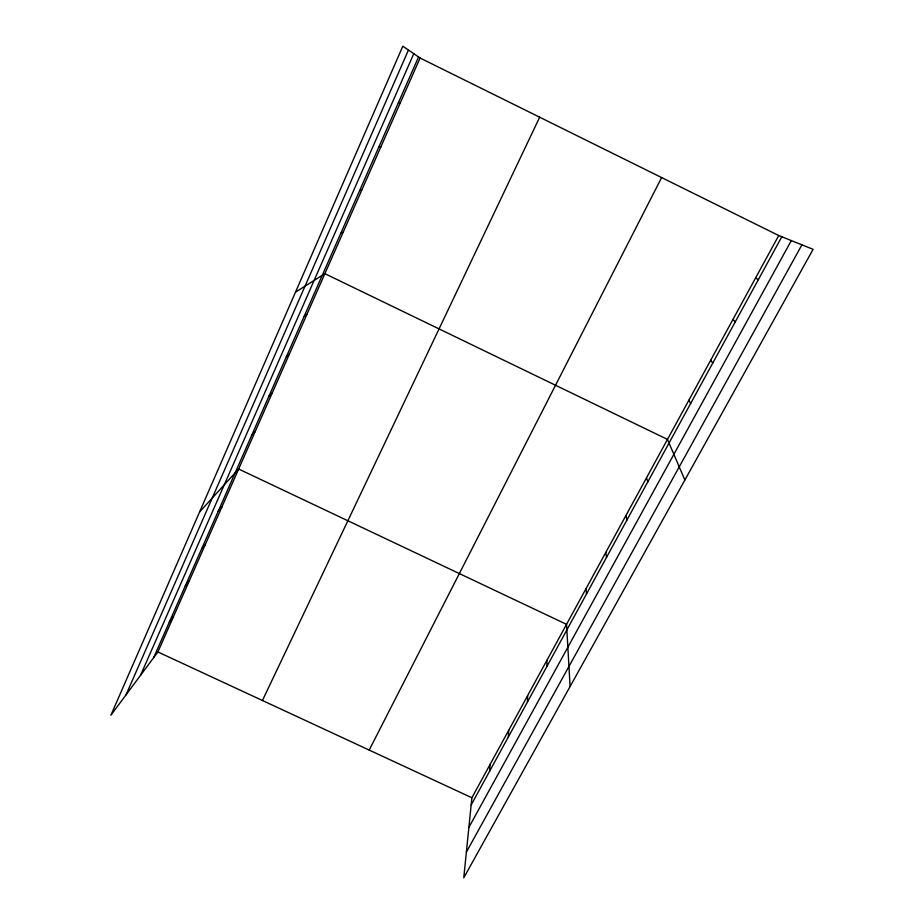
<?xml version="1.0" encoding="UTF-8"?>
<svg xmlns="http://www.w3.org/2000/svg" width="924" height="924" viewBox="0 0 924 924"><rect width="100%" height="100%" fill="white"/><g stroke="black" fill="none" stroke-linecap="round" stroke-linejoin="round"><path stroke-width="1.39" d="M527.489 701.963L527.616 695.668M508.35 736.959L508.685 730.33M489.581 771.297L490.124 764.356M778.747 235.539L471.887 797.759L463.767 877.8L813.097 249.33L778.747 235.539L420.085 58.016L402.818 46.2L110.903 715.211L157.888 651.951L420.085 58.016M126.022 694.86L408.454 50.046M140.517 675.34L413.779 53.696M153.638 657.669L418.56 56.965M262.439 700.496L539.674 117.209M369.196 750.069L661.619 177.558M471.148 805L781.808 236.763M468.884 827.384L791.314 240.575M466.377 852.078L801.916 244.837M169.323 622.106L173.435 616.724M185.308 585.862L189.27 580.85M201.594 548.925L205.417 544.282M218.203 511.272L221.875 507.01M199.596 511.942L238.646 469.022L566.539 624.347L570.108 686.497M251.894 434.881L255.232 431.427M268.965 396.153L272.153 393.127M286.382 356.664L289.385 354.077M304.146 316.389L306.964 314.264M295.507 292.157L324.89 273.666L667.475 439.408L684.88 479.983M340.737 233.414L343.162 232.259M359.598 190.644L361.815 190.009M378.852 147.008L380.85 146.904M398.498 102.46L400.265 102.922M157.888 651.951L471.887 797.759M755.589 277.962L758.327 279.706M732.905 319.531L735.319 321.783M710.66 360.291L712.785 363.017M688.854 400.231L690.69 403.418M646.511 477.824L647.805 481.878M625.941 515.5L626.98 519.969M605.763 552.471L606.56 557.322M585.966 588.75L586.521 593.982M546.893 660.348L546.985 666.296"/></g></svg>
